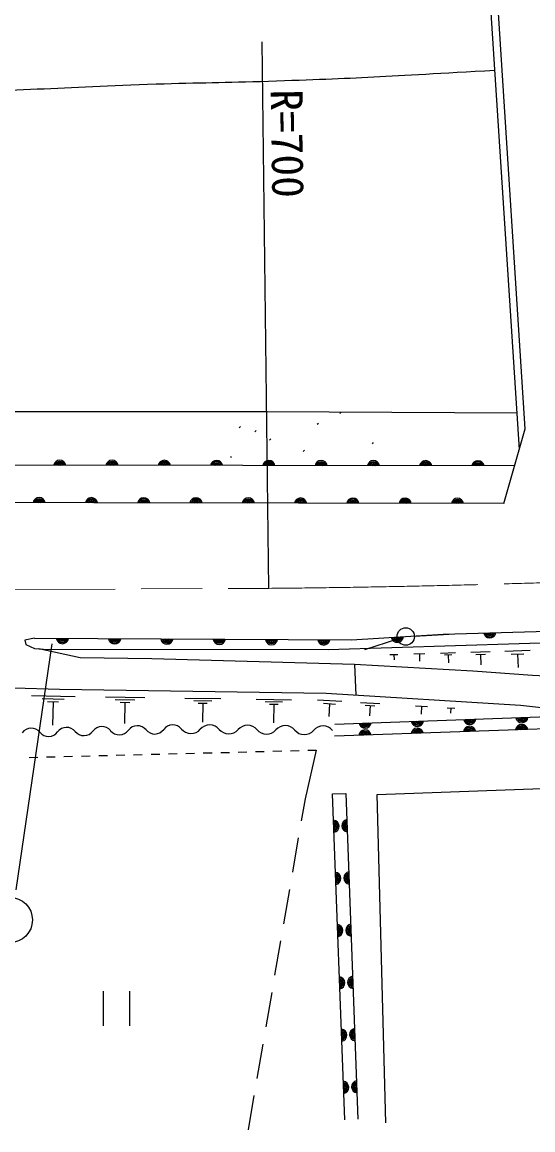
# Model space of a CAD drawing. Units: millimetres, scale not verified. Extents: x 40000 to 680000, y 20000 to 380000.
# Drawn here: x 435787 to 465092, y 251474 to 315052 of the extents above; entities that cross this region are included whole.
import ezdxf
from ezdxf.enums import TextEntityAlignment as Align

# ---------------------------------------------------------------- set-up
doc = ezdxf.new("R2010")
doc.units = ezdxf.units.MM
doc.header["$LTSCALE"] = 1000
doc.linetypes.add('CHAIN', pattern=[18.5, 12, -1.5, 3.5, -1.5])
for name, color, linetype, lineweight in [('M-BGD', 7, 'Continuous', 25), ('M-BMK', 2, 'CHAIN', 13), ('M-BMK-SRVR', 3, 'Continuous', 25), ('M-STR-STRC', 7, 'Continuous', 25)]:
    doc.layers.add(name, color=color, linetype=linetype, lineweight=lineweight)
doc.styles.add('ＭＳ ゴシック', font='')
doc.styles.get('ＭＳ ゴシック').set_extended_font_data('MS Gothic')

msp = doc.modelspace()

# ---------------------------------------------------------------- linework, layer by layer
at = {"layer": 'M-BGD'}
for p, q in [((464319, 290531), (461702, 330951)), ((464660, 291711), (462126, 330850)), ((454016, 292591), (454087, 292662)), ((448248, 291774), (448318, 291845)), ((452712, 291969), (452783, 292039)), ((449136, 291541), (449207, 291612)), ((463422, 287423), (464660, 291711)), ((449983, 291063), (450054, 291134)), ((455882, 290854), (455953, 290924)), ((447765, 290073), (447806, 290114)), ((451919, 290412), (451990, 290482)), ((458772, 289818), (458843, 289888)), ((458300, 279818), (460296, 279931)), ((457325, 279635), (455423, 279016)), ((456892, 278752), (457351, 278766)), ((457121, 278759), (457131, 278453)), ((458255, 278794), (458904, 278815)), ((458580, 278805), (458593, 278372)), ((459796, 278843), (460660, 278870)), ((460016, 278734), (460448, 278748)), ((460232, 278741), (460246, 278280)), ((461531, 278897), (462653, 278932)), ((461816, 278756), (462377, 278774)), ((462097, 278765), (462115, 278167)), ((463481, 278958), (464945, 279004)), ((463853, 278774), (464585, 278797)), ((464219, 278786), (464243, 278005)), ((454852, 278180), (454942, 276428)), ((436319, 276411), (438824, 276342)), ((436941, 276227), (438193, 276193)), ((437250, 276051), (437876, 276034)), ((437563, 276043), (437526, 274707)), ((440562, 276327), (442821, 276293)), ((441125, 276168), (442254, 276151)), ((441405, 276013), (441969, 276004)), ((441687, 276009), (441669, 274804)), ((445126, 276258), (447185, 276226)), ((445639, 276112), (446668, 276097)), ((445894, 275971), (446409, 275963)), ((446151, 275967), (446135, 274869)), ((449219, 276195), (451243, 276164)), ((449723, 276053), (450735, 276037)), ((452741, 276163), (454135, 276077)), ((453078, 275956), (453775, 275913)), ((453426, 275934), (453381, 275191)), ((455209, 276011), (456321, 275942)), ((449974, 275914), (450480, 275906)), ((450227, 275910), (450210, 274831)), ((455477, 275845), (456033, 275811)), ((455755, 275828), (455719, 275235)), ((458364, 275815), (459049, 275773)), ((458706, 275794), (458678, 275338)), ((460169, 275703), (460609, 275676)), ((460389, 275690), (460371, 275396)), ((436185, 272850), (436685, 272863)), ((437185, 272876), (437685, 272888)), ((438184, 272901), (438684, 272914)), ((439184, 272926), (439684, 272939)), ((440184, 272952), (440684, 272965)), ((441183, 272977), (441683, 272990)), ((442183, 273003), (442683, 273015)), ((443183, 273028), (443683, 273041)), ((444182, 273054), (444682, 273066)), ((445182, 273079), (445682, 273092)), ((446182, 273104), (446682, 273117)), ((447181, 273130), (447681, 273142)), ((448181, 273155), (448681, 273168)), ((449181, 273181), (449681, 273193)), ((450180, 273206), (450680, 273219)), ((451180, 273231), (451680, 273244)), ((452667, 273269), (452022, 270471)), ((452180, 273257), (452667, 273269)), ((452022, 270471), (451805, 269213)), ((451635, 268227), (451295, 266256)), ((451126, 265271), (450786, 263300)), ((450616, 262314), (450277, 260343)), ((440445, 259442), (440445, 257442)), ((441945, 259442), (441945, 257442)), ((450107, 259358), (449767, 257387)), ((449597, 256401), (449258, 254430)), ((449088, 253445), (448749, 251474))]:
    msp.add_line(p, q, dxfattribs=at)
for points in [[(107251, 294209), (132064, 292538), (180070, 292114), (184557, 291945), (203861, 291691), (219525, 291691), (279892, 292284), (302667, 292876), (316553, 293130), (320786, 293130), (327221, 292707), (449818, 292707), (464184, 292619)], [(464045, 289580), (432844, 289616), (380775, 289536), (345443, 289563), (326652, 289554), (321270, 289984), (283786, 289437), (244776, 288818), (227913, 288513), (203157, 288728), (174516, 289024), (132152, 289428), (111002, 291025), (107109, 291312)], [(463422, 287423), (428108, 287482), (328257, 287733), (323091, 288029), (265326, 287087), (214198, 286890), (177790, 287132), (130681, 287365), (108078, 289069)], [(436499, 279687), (454695, 279593), (459942, 279925), (465288, 280086), (488448, 281198), (496996, 281781), (499776, 280239), (501337, 278463), (502037, 277063), (501032, 276525)], [(437020, 279059), (453354, 279041), (467965, 279499), (474145, 279804)], [(436499, 279687), (435943, 279579), (435997, 279328), (436491, 279104), (437020, 279059)], [(356081, 274633), (368200, 275431), (374900, 275924), (382614, 276409), (395216, 277386), (400482, 277933), (404984, 278705), (429705, 278741), (435302, 276839), (437921, 276767), (453224, 276534)], [(473867, 275543), (472468, 276530), (470943, 277032), (469275, 277337), (465068, 277543), (461651, 277803), (454852, 278180), (443236, 278503), (439123, 278561), (436742, 279083)], [(453224, 276534), (464382, 275843), (469208, 275305)], [(453726, 274767), (469208, 275305), (473867, 275543), (501032, 276525)], [(501023, 275826), (473858, 274843), (469199, 274606), (453717, 274067)], [(456659, 251876), (456157, 270731), (479263, 271556), (494206, 272202), (498135, 272309), (499175, 263160)], [(454300, 252056), (453600, 270758), (454359, 270786), (455059, 252084)]]:
    msp.add_lwpolyline(points, dxfattribs=at)
msp.add_circle((457800, 279789), 500, dxfattribs=at)
for centre, radius, start, end in [((437944, 289556), 354, 8.72962, 171.1348), ((437944, 289556), 283, 10.95366, 168.91076), ((437944, 289556), 212, 14.69999, 165.16444), ((437944, 289556), 142, 22.41172, 157.45271), ((437944, 289556), 100, 32.72938, 147.13504), ((440944, 289553), 354, 8.72962, 171.1348), ((440944, 289553), 283, 10.95366, 168.91076), ((440944, 289553), 212, 14.69999, 165.16444), ((440944, 289553), 142, 22.41172, 157.45271), ((440944, 289553), 100, 32.72938, 147.13504), ((443944, 289549), 354, 8.72962, 171.1348), ((443944, 289549), 283, 10.95366, 168.91076), ((443944, 289549), 212, 14.69999, 165.16444), ((443944, 289549), 142, 22.41172, 157.45271), ((443944, 289549), 100, 32.72938, 147.13504), ((446944, 289546), 354, 8.72962, 171.1348), ((446944, 289546), 283, 10.95366, 168.91076), ((446944, 289546), 212, 14.69999, 165.16444), ((446944, 289546), 142, 22.41172, 157.45271), ((446944, 289546), 100, 32.72938, 147.13504), ((449944, 289542), 354, 8.72962, 171.1348), ((449944, 289542), 283, 10.95366, 168.91076), ((449944, 289542), 212, 14.69999, 165.16444), ((449944, 289542), 142, 22.41172, 157.45271), ((449944, 289542), 100, 32.72938, 147.13504), ((452944, 289539), 354, 8.72962, 171.1348), ((452944, 289539), 283, 10.95366, 168.91076), ((452944, 289539), 212, 14.69999, 165.16444), ((452944, 289539), 142, 22.41172, 157.45271), ((452944, 289539), 100, 32.72938, 147.13504), ((455944, 289535), 354, 8.72962, 171.1348), ((455944, 289535), 283, 10.95366, 168.91076), ((455944, 289535), 212, 14.69999, 165.16444), ((455944, 289535), 142, 22.41172, 157.45271), ((455944, 289535), 100, 32.72938, 147.13504), ((458944, 289531), 354, 8.72962, 171.1348), ((458944, 289531), 283, 10.95366, 168.91076), ((458944, 289531), 212, 14.69999, 165.16444), ((458944, 289531), 142, 22.41172, 157.45271), ((458944, 289531), 100, 32.72938, 147.13504), ((461944, 289528), 354, 8.72962, 171.1348), ((461944, 289528), 283, 10.95366, 168.91076), ((461944, 289528), 212, 14.69999, 165.16444), ((461944, 289528), 142, 22.41172, 157.45271), ((461944, 289528), 100, 32.72938, 147.13504), ((436765, 287413), 354, 8.70282, 171.10799), ((436765, 287413), 283, 10.92685, 168.88395), ((436765, 287413), 212, 14.67318, 165.13763), ((436765, 287413), 142, 22.38491, 157.4259), ((436765, 287413), 100, 32.70257, 147.10824), ((439765, 287408), 354, 8.70282, 171.10799), ((439765, 287408), 283, 10.92685, 168.88395), ((439765, 287408), 212, 14.67318, 165.13763), ((439765, 287408), 142, 22.38491, 157.4259), ((439765, 287408), 100, 32.70257, 147.10824), ((442765, 287403), 354, 8.70282, 171.10799), ((442765, 287403), 283, 10.92685, 168.88395), ((442765, 287403), 212, 14.67318, 165.13763), ((442765, 287403), 142, 22.38491, 157.4259), ((442765, 287403), 100, 32.70257, 147.10824), ((445765, 287398), 354, 8.70282, 171.10799), ((445765, 287398), 283, 10.92685, 168.88395), ((445765, 287398), 212, 14.67318, 165.13763), ((445765, 287398), 142, 22.38491, 157.4259), ((445765, 287398), 100, 32.70257, 147.10824), ((448765, 287393), 354, 8.70282, 171.10799), ((448765, 287393), 283, 10.92685, 168.88395), ((448765, 287393), 212, 14.67318, 165.13763), ((448765, 287393), 142, 22.38491, 157.4259), ((448765, 287393), 100, 32.70257, 147.10824), ((451765, 287388), 354, 8.70282, 171.10799), ((451765, 287388), 283, 10.92685, 168.88395), ((451765, 287388), 212, 14.67318, 165.13763), ((451765, 287388), 142, 22.38491, 157.4259), ((451765, 287388), 100, 32.70257, 147.10824), ((454765, 287384), 354, 8.70282, 171.10799), ((454765, 287384), 283, 10.92685, 168.88395), ((454765, 287384), 212, 14.67318, 165.13763), ((454765, 287384), 142, 22.38491, 157.4259), ((454765, 287384), 100, 32.70257, 147.10824), ((457765, 287379), 354, 8.70282, 171.10799), ((457765, 287379), 283, 10.92685, 168.88395), ((457765, 287379), 212, 14.67318, 165.13763), ((457765, 287379), 142, 22.38491, 157.4259), ((457765, 287379), 100, 32.70257, 147.10824), ((460765, 287374), 354, 8.70282, 171.10799), ((460765, 287374), 283, 10.92685, 168.88395), ((460765, 287374), 212, 14.67318, 165.13763), ((460765, 287374), 142, 22.38491, 157.4259), ((460765, 287374), 100, 32.70257, 147.10824), ((457315, 279813), 354, 192.41643, 354.8216), ((457315, 279813), 283, 194.64046, 352.59757), ((457315, 279813), 212, 198.38679, 348.85124), ((457315, 279813), 142, 206.09852, 341.13951), ((457315, 279813), 100, 216.41618, 330.82185), ((462613, 280060), 354, 190.52729, 352.93247), ((462613, 280060), 283, 192.75133, 350.70843), ((462613, 280060), 212, 196.49766, 346.96211), ((462613, 280060), 142, 204.20939, 339.25038), ((462613, 280060), 100, 214.52705, 328.93272), ((438097, 279733), 354, 188.50084, 350.90602), ((438097, 279733), 283, 190.72488, 348.68198), ((438097, 279733), 212, 194.4712, 344.93565), ((438097, 279733), 142, 202.18293, 337.22392), ((438097, 279733), 100, 212.50059, 326.90626), ((441097, 279717), 354, 188.50084, 350.90602), ((441097, 279717), 283, 190.72488, 348.68198), ((441097, 279717), 212, 194.4712, 344.93565), ((441097, 279717), 142, 202.18293, 337.22392), ((441097, 279717), 100, 212.50059, 326.90626), ((444097, 279702), 354, 188.50084, 350.90602), ((444097, 279702), 283, 190.72488, 348.68198), ((444097, 279702), 212, 194.4712, 344.93565), ((444097, 279702), 142, 202.18293, 337.22392), ((444097, 279702), 100, 212.50059, 326.90626), ((447097, 279686), 354, 188.50084, 350.90602), ((447097, 279686), 283, 190.72488, 348.68198), ((447097, 279686), 212, 194.4712, 344.93565), ((447097, 279686), 142, 202.18293, 337.22392), ((447097, 279686), 100, 212.50059, 326.90626), ((450097, 279671), 354, 188.50084, 350.90602), ((450097, 279671), 283, 190.72488, 348.68198), ((450097, 279671), 212, 194.4712, 344.93565), ((450097, 279671), 142, 202.18293, 337.22392), ((450097, 279671), 100, 212.50059, 326.90626), ((453097, 279655), 354, 188.50084, 350.90602), ((453097, 279655), 283, 190.72488, 348.68198), ((453097, 279655), 212, 194.4712, 344.93565), ((453097, 279655), 142, 202.18293, 337.22392), ((453097, 279655), 100, 212.50059, 326.90626), ((442397, 274030), 641, 38.92131, 143.75322), ((444428, 274077), 641, 38.92131, 143.75322), ((446549, 274002), 713, 39.95382, 138.97969), ((448717, 273982), 713, 39.95382, 138.97969), ((450885, 273962), 713, 39.95382, 138.97969), ((455468, 274882), 354, 190.78835, 353.19353), ((455468, 274882), 283, 193.01239, 350.96949), ((455468, 274882), 212, 196.75872, 347.22316), ((455468, 274882), 142, 204.47045, 339.51143), ((455468, 274882), 100, 214.78811, 329.19377), ((458467, 274986), 354, 190.78835, 353.19353), ((458467, 274986), 283, 193.01239, 350.96949), ((458467, 274986), 212, 196.75872, 347.22316), ((458467, 274986), 142, 204.47045, 339.51143), ((458467, 274986), 100, 214.78811, 329.19377), ((461465, 275090), 354, 190.78835, 353.19353), ((461465, 275090), 283, 193.01239, 350.96949), ((461465, 275090), 212, 196.75872, 347.22316), ((461465, 275090), 142, 204.47045, 339.51143), ((461465, 275090), 100, 214.78811, 329.19377), ((464458, 274387), 354, 10.78835, 173.19353), ((464463, 275195), 354, 190.78835, 353.19353), ((464458, 274387), 283, 13.01239, 170.96949), ((464463, 275195), 283, 193.01239, 350.96949), ((464463, 275195), 212, 196.75872, 347.22316), ((464463, 275195), 142, 204.47045, 339.51143), ((464463, 275195), 100, 214.78811, 329.19377), ((436304, 273888), 641, 38.92131, 143.75322), ((437301, 274693), 641, 218.92131, 323.75322), ((438335, 273935), 641, 38.92131, 143.75322), ((439332, 274740), 641, 218.92131, 323.75322), ((440366, 273983), 641, 38.92131, 143.75322), ((441363, 274788), 641, 218.92131, 323.75322), ((443394, 274835), 641, 218.92131, 323.75322), ((445473, 274938), 713, 219.95382, 318.97969), ((447641, 274918), 713, 219.95382, 318.97969), ((449810, 274897), 713, 219.95382, 318.97969), ((451978, 274877), 713, 219.95382, 318.97969), ((453054, 273942), 713, 39.95382, 138.97969), ((455463, 274074), 354, 10.78835, 173.19353), ((455463, 274074), 283, 13.01239, 170.96949), ((455463, 274074), 212, 16.75872, 167.22316), ((455463, 274074), 142, 24.47045, 159.51143), ((455463, 274074), 100, 34.78811, 149.19377), ((458461, 274178), 354, 10.78835, 173.19353), ((458461, 274178), 283, 13.01239, 170.96949), ((458461, 274178), 212, 16.75872, 167.22316), ((458461, 274178), 142, 24.47045, 159.51143), ((458461, 274178), 100, 34.78811, 149.19377), ((461460, 274282), 354, 10.78835, 173.19353), ((461460, 274282), 283, 13.01239, 170.96949), ((461460, 274282), 212, 16.75872, 167.22316), ((461460, 274282), 142, 24.47045, 159.51143), ((461460, 274282), 100, 34.78811, 149.19377), ((464458, 274387), 212, 16.75872, 167.22316), ((464458, 274387), 142, 24.47045, 159.51143), ((464458, 274387), 100, 34.78811, 149.19377), ((453616, 268899), 354, 280.93985, 83.34503), ((453616, 268899), 283, 283.16389, 81.12099), ((453616, 268899), 212, 286.91022, 77.37466), ((453616, 268899), 142, 294.62195, 69.66293), ((453616, 268899), 100, 304.93961, 59.34527), ((454483, 268932), 354, 100.93985, 263.34503), ((454483, 268932), 283, 103.16389, 261.12099), ((454483, 268932), 212, 106.91022, 257.37466), ((454483, 268932), 142, 114.62195, 249.66293), ((454483, 268932), 100, 124.93961, 239.34527), ((453728, 265902), 354, 280.93985, 83.34503), ((453728, 265902), 283, 283.16389, 81.12099), ((453728, 265902), 212, 286.91022, 77.37466), ((453728, 265902), 142, 294.62195, 69.66293), ((453728, 265902), 100, 304.93961, 59.34527), ((454595, 265934), 354, 100.93985, 263.34503), ((454595, 265934), 283, 103.16389, 261.12099), ((454595, 265934), 212, 106.91022, 257.37466), ((454595, 265934), 142, 114.62195, 249.66293), ((454595, 265934), 100, 124.93961, 239.34527), ((453840, 262904), 354, 280.93985, 83.34503), ((454707, 262936), 354, 100.93985, 263.34503), ((453840, 262904), 283, 283.16389, 81.12099), ((453840, 262904), 212, 286.91022, 77.37466), ((453840, 262904), 142, 294.62195, 69.66293), ((453840, 262904), 100, 304.93961, 59.34527), ((454707, 262936), 283, 103.16389, 261.12099), ((454707, 262936), 212, 106.91022, 257.37466), ((454707, 262936), 142, 114.62195, 249.66293), ((454707, 262936), 100, 124.93961, 239.34527), ((453952, 259906), 354, 280.93985, 83.34503), ((453952, 259906), 283, 283.16389, 81.12099), ((453952, 259906), 212, 286.91022, 77.37466), ((453952, 259906), 142, 294.62195, 69.66293), ((454819, 259938), 354, 100.93985, 263.34503), ((454819, 259938), 283, 103.16389, 261.12099), ((454819, 259938), 212, 106.91022, 257.37466), ((454819, 259938), 142, 114.62195, 249.66293), ((453952, 259906), 100, 304.93961, 59.34527), ((454819, 259938), 100, 124.93961, 239.34527), ((454064, 256908), 354, 280.93985, 83.34503), ((454064, 256908), 283, 283.16389, 81.12099), ((454064, 256908), 212, 286.91022, 77.37466), ((454064, 256908), 142, 294.62195, 69.66293), ((454064, 256908), 100, 304.93961, 59.34527), ((454931, 256940), 354, 100.93985, 263.34503), ((454931, 256940), 283, 103.16389, 261.12099), ((454931, 256940), 212, 106.91022, 257.37466), ((454931, 256940), 142, 114.62195, 249.66293), ((454931, 256940), 100, 124.93961, 239.34527), ((454176, 253910), 354, 280.93985, 83.34503), ((454176, 253910), 283, 283.16389, 81.12099), ((454176, 253910), 212, 286.91022, 77.37466), ((454176, 253910), 142, 294.62195, 69.66293), ((454176, 253910), 100, 304.93961, 59.34527), ((455044, 253942), 354, 100.93985, 263.34503), ((455044, 253942), 283, 103.16389, 261.12099), ((455044, 253942), 212, 106.91022, 257.37466), ((455044, 253942), 142, 114.62195, 249.66293), ((455044, 253942), 100, 124.93961, 239.34527)]:
    msp.add_arc(centre, radius, start, end, dxfattribs=at)
msp.add_open_spline([(108235, 314322), (114433, 313928), (115997, 313834), (120973, 313535), (130396, 312968), (135680, 312754), (145103, 312180), (151521, 311790), (155109, 311465), (161528, 311080), (167410, 310727), (170714, 310699), (176599, 310402), (178286, 310317), (179228, 310186), (180917, 310148), (187001, 310014), (190410, 310311), (196495, 310318), (210220, 310332), (217907, 310143), (231632, 310064), (238742, 310023), (242725, 310059), (249835, 309979), (255689, 309913), (258967, 309775), (264821, 309725), (273122, 309654), (277772, 309738), (286073, 309725), (296325, 309709), (302067, 309621), (312319, 309640), (318934, 309653), (322639, 309674), (329253, 309725), (342250, 309825), (349531, 309873), (362527, 310064), (379659, 310316), (389251, 310722), (406384, 310910), (415544, 311011), (420677, 310861), (429837, 310995), (435164, 311073), (438143, 311335), (443468, 311503), (445989, 311583), (447402, 311588), (449923, 311669), (454999, 311830), (456626, 311948), (462910, 312299)], degree=3, knots=[0, 0, 0, 0, 1, 1, 1, 2, 2, 2, 3, 3, 3, 4, 4, 4, 5, 5, 5, 6, 6, 6, 7, 7, 7, 8, 8, 8, 9, 9, 9, 10, 10, 10, 11, 11, 11, 12, 12, 12, 13, 13, 13, 14, 14, 14, 15, 15, 15, 16, 16, 16, 17, 17, 17, 18, 18, 18, 18], dxfattribs=at)
at = {"layer": 'M-BMK'}
msp.add_line((373616, 282206), (449947, 282555), dxfattribs=at)
msp.add_arc((444063, 952742), 670213, 270.50299, 272.39044, dxfattribs=at)
at = {"layer": 'M-BMK-SRVR'}
msp.add_line((449947, 282555), (449564, 313915), dxfattribs=at)
at = {"layer": 'M-STR-STRC'}
msp.add_line((437482, 279378), (435419, 265241), dxfattribs=at)
msp.add_circle((435078, 263519), 1300, dxfattribs=at)

# ---------------------------------------------------------------- texts
at = {"layer": 'M-BMK-SRVR', "style": 'ＭＳ ゴシック'}
msp.add_text('R=700', height=1833, rotation=270.917, dxfattribs=at).set_placement((450963, 311201), align=Align.MIDDLE_LEFT)

doc.saveas('drawing.dxf')
